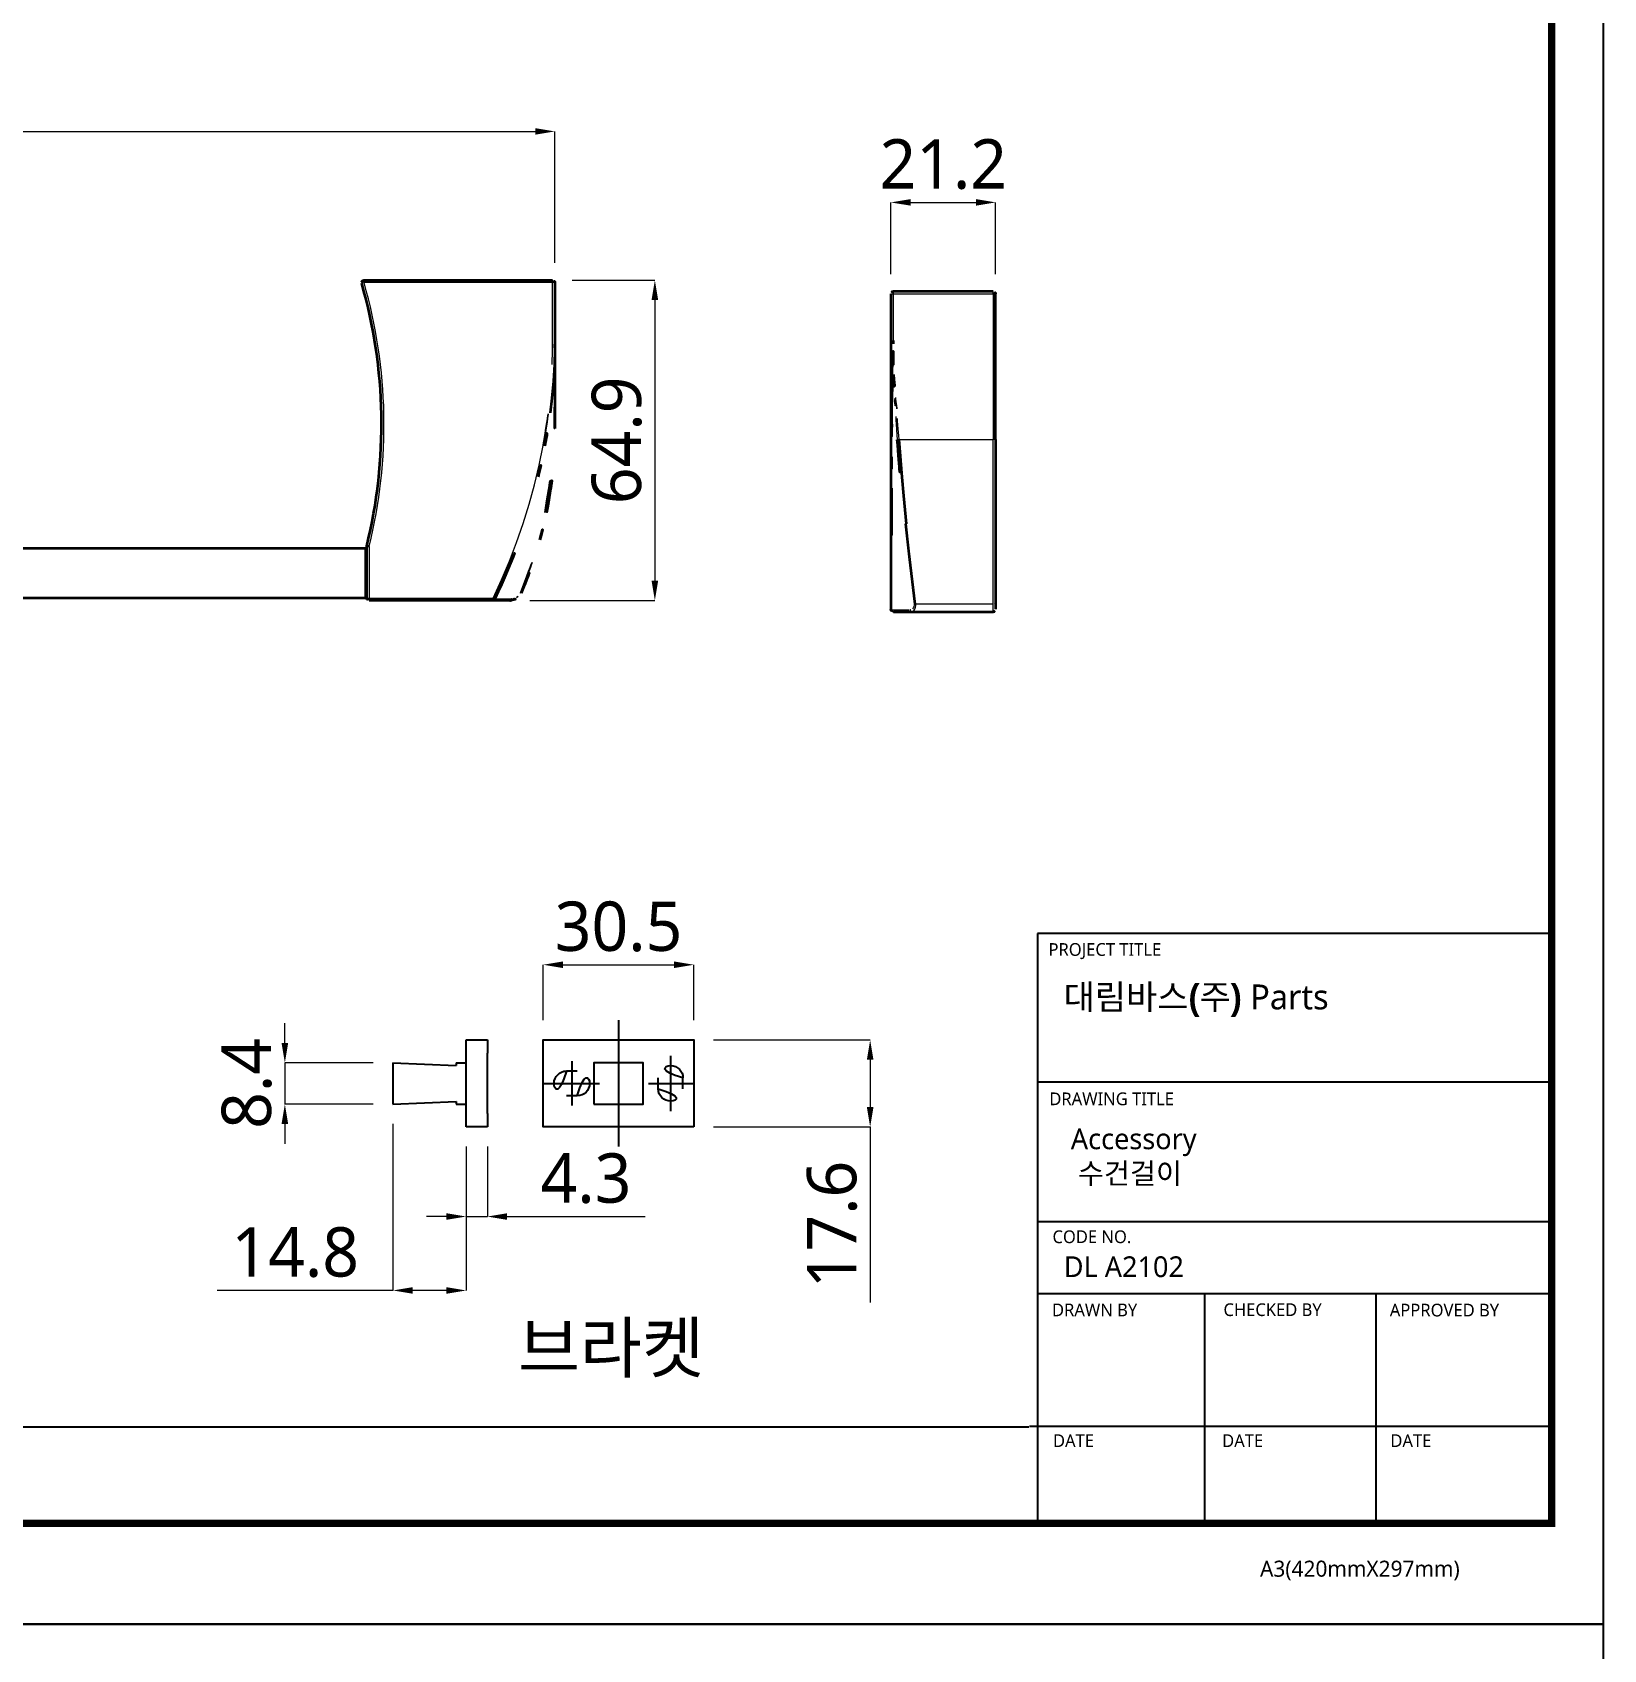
# Model space of a CAD drawing. Extents: x 16296677952 to 16296679688, y -37409618576 to -37409617304.
# Drawn here: x 16296679012.3 to 16296679330.3, y -37409617909.1 to -37409617581.7 of the extents above; entities that cross this region are included whole.
import ezdxf

# ---------------------------------------------------------------- set-up
doc = ezdxf.new("R2010")
doc.units = 0
doc.header["$LTSCALE"] = 10
doc.header["$MEASUREMENT"] = 0
doc.header["$PDMODE"] = 3
doc.header["$PDSIZE"] = -10
doc.linetypes.add('CENTER', pattern=[2, 1.25, -0.25, 0.25, -0.25])
doc.layers.get('0').update_dxf_attribs({"linetype": 'CONTINUOUS'})
doc.layers.get('DEFPOINTS').update_dxf_attribs({"linetype": 'CONTINUOUS'})
doc.layers.add('1', color=7, linetype='CONTINUOUS')
doc.layers.add('FRAME070', color=5, linetype='CONTINUOUS')
doc.styles.add('Daelim Dimension', font='')
doc.styles.get('Daelim Dimension').set_extended_font_data('NanumGothic')
doc.dimstyles.new('DEFAULT', dxfattribs={"dimscale": 2, "dimtxt": 2, "dimasz": 2, "dimexe": 0, "dimexo": 2, "dimgap": 1, "dimtad": 1, "dimdec": 1, "dimzin": 9, "dimdsep": 46, "dimtxsty": 'Daelim Dimension', "dimcen": 0.5, "dimclrd": 252, "dimclre": 252, "dimclrt": 3, "dimadec": 1, "dimazin": 0, "dimtfac": 1, "dimtdec": 1, "dimtix": 1, "dimtmove": 0, "dimatfit": 3, "dimfxl": 1, "dimtolj": 1, "dimtzin": 1, "dimlwd": 9, "dimlwe": 9, "dimarcsym": 0})

# ---------------------------------------------------------------- blocks, each defined once
blk = doc.blocks.new('*D31')
at = {"color": 5, "lineweight": 9, "transparency": 16777216}
for p, q in [((16296678769.4304, -37409617628.40802), (16296678769.4304, -37409617601.79553)), ((16296678773.4304, -37409617601.79553), (16296679114.0338, -37409617601.79553)), ((16296679118.0338, -37409617628.40804), (16296679118.0338, -37409617601.79553))]:
    blk.add_line(p, q, dxfattribs=at)
at = {"color": 5, "transparency": 16777216}
for points in [[(16296678773.4304, -37409617601.12887), (16296678773.4304, -37409617602.4622), (16296678769.4304, -37409617601.79553)], [(16296679114.0338, -37409617601.12887), (16296679114.0338, -37409617602.4622), (16296679118.0338, -37409617601.79553)]]:
    blk.add_solid(points, dxfattribs=at)
at = {"layer": 'DEFPOINTS', "color": 0, "transparency": 16777216}
for p in [(16296679118.0338, -37409617601.79553), (16296678769.4304, -37409617632.40802), (16296679118.0338, -37409617632.40804)]:
    blk.add_point(p, dxfattribs=at)
at = {"color": 7, "transparency": 16777216, "insert": (16296678943.7321, -37409617594.35204), "char_height": 10, "attachment_point": 5, "style": 'Daelim Dimension'}
blk.add_mtext('\\A1;527', dxfattribs=at)
blk = doc.blocks.new('*D32')
at = {"color": 5, "lineweight": 9, "transparency": 16777216}
for p, q in [((16296679121.5338, -37409617631.90804), (16296679138.26402, -37409617631.90804)), ((16296679138.26402, -37409617635.90804), (16296679138.26402, -37409617692.7563)), ((16296679112.98231, -37409617696.7563), (16296679138.26402, -37409617696.7563))]:
    blk.add_line(p, q, dxfattribs=at)
at = {"color": 5, "transparency": 16777216}
for points in [[(16296679137.59735, -37409617635.90804), (16296679138.93068, -37409617635.90804), (16296679138.26402, -37409617631.90804)], [(16296679137.59735, -37409617692.7563), (16296679138.93068, -37409617692.7563), (16296679138.26402, -37409617696.7563)]]:
    blk.add_solid(points, dxfattribs=at)
at = {"layer": 'DEFPOINTS', "color": 0, "transparency": 16777216}
for p in [(16296679117.5338, -37409617631.90804), (16296679108.98231, -37409617696.7563), (16296679138.26402, -37409617696.7563)]:
    blk.add_point(p, dxfattribs=at)
at = {"color": 7, "transparency": 16777216, "insert": (16296679130.56302, -37409617664.33217), "char_height": 10, "attachment_point": 5, "rotation": 90, "style": 'Daelim Dimension'}
blk.add_mtext('\\A1;64.9', dxfattribs=at)
blk = doc.blocks.new('*D15')
at = {"color": 5, "lineweight": 9, "transparency": 16777216}
for p, q in [((16296679186.03972, -37409617630.69313), (16296679186.03972, -37409617616.16428)), ((16296679190.03972, -37409617616.16428), (16296679203.23948, -37409617616.16428)), ((16296679207.23948, -37409617630.69751), (16296679207.23948, -37409617616.16428))]:
    blk.add_line(p, q, dxfattribs=at)
at = {"color": 5, "transparency": 16777216}
for points in [[(16296679190.03972, -37409617615.49762), (16296679190.03972, -37409617616.83095), (16296679186.03972, -37409617616.16428)], [(16296679203.23948, -37409617615.49762), (16296679203.23948, -37409617616.83095), (16296679207.23948, -37409617616.16428)]]:
    blk.add_solid(points, dxfattribs=at)
at = {"layer": 'DEFPOINTS', "color": 0, "transparency": 16777216}
for p in [(16296679207.23948, -37409617616.16428), (16296679186.03972, -37409617634.69313), (16296679207.23948, -37409617634.69751)]:
    blk.add_point(p, dxfattribs=at)
at = {"color": 7, "transparency": 16777216, "insert": (16296679196.6396, -37409617608.46328), "char_height": 10, "attachment_point": 5, "style": 'Daelim Dimension'}
blk.add_mtext('\\A1;21.2', dxfattribs=at)
blk = doc.blocks.new('*D16')
at = {"color": 5, "lineweight": 9, "transparency": 16777216}
for p, q in [((16296679100.05598, -37409617807.3199), (16296679100.05598, -37409617821.46774)), ((16296679104.35598, -37409617807.3199), (16296679104.35598, -37409617821.46774)), ((16296679096.05598, -37409617821.46774), (16296679092.05598, -37409617821.46774)), ((16296679100.05598, -37409617821.46774), (16296679104.35598, -37409617821.46774)), ((16296679108.35598, -37409617821.46774), (16296679136.28445, -37409617821.46774))]:
    blk.add_line(p, q, dxfattribs=at)
at = {"color": 5, "transparency": 16777216}
for points in [[(16296679096.05598, -37409617820.80107), (16296679096.05598, -37409617822.1344), (16296679100.05598, -37409617821.46774)], [(16296679108.35598, -37409617820.80107), (16296679108.35598, -37409617822.1344), (16296679104.35598, -37409617821.46774)]]:
    blk.add_solid(points, dxfattribs=at)
at = {"layer": 'DEFPOINTS', "color": 0, "transparency": 16777216}
for p in [(16296679100.05598, -37409617803.3199), (16296679104.35598, -37409617803.3199), (16296679104.35598, -37409617821.46774)]:
    blk.add_point(p, dxfattribs=at)
at = {"color": 7, "transparency": 16777216, "insert": (16296679124.32022, -37409617813.76673), "char_height": 10, "attachment_point": 5, "style": 'Daelim Dimension'}
blk.add_mtext('\\A1;4.3', dxfattribs=at)
blk = doc.blocks.new('*D17')
at = {"color": 5, "lineweight": 9, "transparency": 16777216}
for p, q in [((16296679063.36822, -37409617786.3199), (16296679063.36822, -37409617782.3199)), ((16296679081.25598, -37409617790.3199), (16296679063.36822, -37409617790.3199)), ((16296679063.36822, -37409617790.3199), (16296679063.36822, -37409617798.7199)), ((16296679081.25598, -37409617798.7199), (16296679063.36822, -37409617798.7199)), ((16296679063.36822, -37409617802.7199), (16296679063.36822, -37409617806.7199))]:
    blk.add_line(p, q, dxfattribs=at)
at = {"color": 5, "transparency": 16777216}
for points in [[(16296679062.70155, -37409617786.3199), (16296679064.03489, -37409617786.3199), (16296679063.36822, -37409617790.3199)], [(16296679062.70155, -37409617802.7199), (16296679064.03489, -37409617802.7199), (16296679063.36822, -37409617798.7199)]]:
    blk.add_solid(points, dxfattribs=at)
at = {"layer": 'DEFPOINTS', "color": 0, "transparency": 16777216}
for p in [(16296679085.25598, -37409617790.3199), (16296679063.36822, -37409617798.7199), (16296679085.25598, -37409617798.7199)]:
    blk.add_point(p, dxfattribs=at)
at = {"color": 7, "transparency": 16777216, "insert": (16296679055.66722, -37409617794.5199), "char_height": 10, "attachment_point": 5, "rotation": 90, "style": 'Daelim Dimension'}
blk.add_mtext('\\A1;8.4', dxfattribs=at)
blk = doc.blocks.new('*D18')
at = {"color": 5, "lineweight": 9, "transparency": 16777216}
for p, q in [((16296679150.15531, -37409617785.719902), (16296679181.83959, -37409617785.719902)), ((16296679181.83959, -37409617789.719902), (16296679181.83959, -37409617799.319901)), ((16296679150.15531, -37409617803.319901), (16296679181.83959, -37409617803.319901)), ((16296679181.83959, -37409617803.319901), (16296679181.83959, -37409617838.844933))]:
    blk.add_line(p, q, dxfattribs=at)
at = {"color": 5, "transparency": 16777216}
for points in [[(16296679181.17292, -37409617789.719902), (16296679182.50625, -37409617789.719902), (16296679181.83959, -37409617785.719902)], [(16296679181.17292, -37409617799.319901), (16296679182.50625, -37409617799.319901), (16296679181.83959, -37409617803.319901)]]:
    blk.add_solid(points, dxfattribs=at)
at = {"layer": 'DEFPOINTS', "color": 0, "transparency": 16777216}
for p in [(16296679146.15531, -37409617785.719902), (16296679146.15531, -37409617803.319901), (16296679181.83959, -37409617803.319901)]:
    blk.add_point(p, dxfattribs=at)
at = {"color": 7, "transparency": 16777216, "insert": (16296679174.13859, -37409617823.08242), "char_height": 10, "attachment_point": 5, "rotation": 90, "style": 'Daelim Dimension'}
blk.add_mtext('\\A1;17.6', dxfattribs=at)
blk = doc.blocks.new('*D19')
at = {"color": 5, "lineweight": 9, "transparency": 16777216}
for p, q in [((16296679115.65531, -37409617781.719902), (16296679115.65531, -37409617770.493538)), ((16296679119.65531, -37409617770.493538), (16296679142.15531, -37409617770.493538)), ((16296679146.15531, -37409617781.719902), (16296679146.15531, -37409617770.493538))]:
    blk.add_line(p, q, dxfattribs=at)
at = {"color": 5, "transparency": 16777216}
for points in [[(16296679119.65531, -37409617769.826874), (16296679119.65531, -37409617771.160202), (16296679115.65531, -37409617770.493538)], [(16296679142.15531, -37409617769.826874), (16296679142.15531, -37409617771.160202), (16296679146.15531, -37409617770.493538)]]:
    blk.add_solid(points, dxfattribs=at)
at = {"layer": 'DEFPOINTS', "color": 0, "transparency": 16777216}
for p in [(16296679146.15531, -37409617770.493538), (16296679115.65531, -37409617785.719902), (16296679146.15531, -37409617785.719902)]:
    blk.add_point(p, dxfattribs=at)
at = {"color": 7, "transparency": 16777216, "insert": (16296679130.90531, -37409617762.792526), "char_height": 10, "attachment_point": 5, "style": 'Daelim Dimension'}
blk.add_mtext('\\A1;30.5', dxfattribs=at)
blk = doc.blocks.new('*D20')
at = {"color": 5, "lineweight": 9, "transparency": 16777216}
for p, q in [((16296679085.25598, -37409617802.719902), (16296679085.25598, -37409617836.430809)), ((16296679100.055981, -37409617807.319901), (16296679100.055981, -37409617836.430809)), ((16296679085.25598, -37409617836.430809), (16296679049.673719, -37409617836.430809)), ((16296679096.055981, -37409617836.430809), (16296679089.25598, -37409617836.430809))]:
    blk.add_line(p, q, dxfattribs=at)
at = {"color": 5, "transparency": 16777216}
for points in [[(16296679089.25598, -37409617835.764137), (16296679089.25598, -37409617837.097473), (16296679085.25598, -37409617836.430809)], [(16296679096.055981, -37409617835.764137), (16296679096.055981, -37409617837.097473), (16296679100.055981, -37409617836.430809)]]:
    blk.add_solid(points, dxfattribs=at)
at = {"layer": 'DEFPOINTS', "color": 0, "transparency": 16777216}
for p in [(16296679085.25598, -37409617798.719902), (16296679100.055981, -37409617803.319901), (16296679100.055981, -37409617836.430809)]:
    blk.add_point(p, dxfattribs=at)
at = {"color": 7, "transparency": 16777216, "insert": (16296679065.464849, -37409617828.729797), "char_height": 10, "attachment_point": 5, "style": 'Daelim Dimension'}
blk.add_mtext('\\A1;14.8', dxfattribs=at)

msp = doc.modelspace()

# ---------------------------------------------------------------- linework, layer by layer
at = {"color": 7, "lineweight": 13, "ltscale": 0.0125}
for p, q in [((16296679078.919359, -37409617632.546173), (16296679079.399891, -37409617632.408043)), ((16296679079.399891, -37409617631.908043), (16296679079.399891, -37409617632.408043)), ((16296679117.5338, -37409617631.908043), (16296679117.5338, -37409617632.408043)), ((16296679118.0338, -37409617632.408043), (16296679117.5338, -37409617632.408043)), ((16296679186.539721, -37409617634.69313), (16296679186.539721, -37409617634.19313)), ((16296679206.739731, -37409617634.69313), (16296679206.739731, -37409617634.19313)), ((16296679207.239731, -37409617634.69313), (16296679206.739731, -37409617634.69313)), ((16296679207.239731, -37409617664.19313), (16296679206.739731, -37409617664.19313)), ((16296679079.933821, -37409617696.25808), (16296679080.433821, -37409617696.25808)), ((16296679080.433821, -37409617696.75808), (16296679080.433821, -37409617696.25808)), ((16296679105.5277, -37409617696.75808), (16296679105.5277, -37409617696.25808))]:
    msp.add_line(p, q, dxfattribs=at)
at = {"color": 7, "lineweight": 35}
for p, q in [((16296679079.399891, -37409617631.908043), (16296679117.5338, -37409617631.908043)), ((16296679206.739731, -37409617634.19313), (16296679186.539721, -37409617634.19313)), ((16296679207.239731, -37409617664.19313), (16296679207.239731, -37409617634.69313)), ((16296679207.239731, -37409617664.19313), (16296679207.239731, -37409617697.330093)), ((16296679186.039721, -37409617667.642776), (16296679186.039721, -37409617698.543167)), ((16296679079.733749, -37409617686.25808), (16296678939.84483, -37409617686.25808)), ((16296679079.733749, -37409617696.25808), (16296678937.37361, -37409617696.25808)), ((16296679105.5277, -37409617696.75808), (16296679080.433821, -37409617696.75808))]:
    msp.add_line(p, q, dxfattribs=at)
at = {"color": 7, "lineweight": 13}
for p, q in [((16296679117.5338, -37409617632.408043), (16296679079.399891, -37409617632.408043)), ((16296679186.53569, -37409617634.69313), (16296679206.739731, -37409617634.69313)), ((16296679206.739731, -37409617634.69313), (16296679206.739731, -37409617664.19313)), ((16296679206.739731, -37409617697.52681), (16296679206.739731, -37409617664.19313)), ((16296679080.433821, -37409617696.25808), (16296679105.5277, -37409617696.25808))]:
    msp.add_line(p, q, dxfattribs=at)
at = {"color": 7, "lineweight": 13, "ltscale": 0.205984}
msp.add_line((16296679117.53343, -37409617640.647423), (16296679117.5338, -37409617632.408043), dxfattribs=at)
at = {"color": 7, "lineweight": 35, "ltscale": 0.066046}
msp.add_line((16296679118.0338, -37409617632.408043), (16296679118.0338, -37409617635.049889), dxfattribs=at)
at = {"color": 7, "lineweight": 35, "ltscale": 0.091644}
msp.add_line((16296679118.03368, -37409617635.050133), (16296679118.0338, -37409617638.715897), dxfattribs=at)
at = {"color": 7, "lineweight": 13, "ltscale": 0.012399}
msp.add_line((16296679186.039721, -37409617634.69313), (16296679186.53569, -37409617634.69313), dxfattribs=at)
at = {"color": 7, "lineweight": 35, "ltscale": 0.205984}
msp.add_line((16296679186.039721, -37409617634.69313), (16296679186.039721, -37409617642.93251), dxfattribs=at)
at = {"color": 7, "lineweight": 13, "ltscale": 0.135309}
msp.add_line((16296679186.53746, -37409617640.105476), (16296679186.53569, -37409617634.69313), dxfattribs=at)
at = {"color": 7, "lineweight": 13, "ltscale": 0.000811768}
msp.add_line((16296679117.53343, -37409617640.679893), (16296679117.53343, -37409617640.647423), dxfattribs=at)
at = {"color": 7, "lineweight": 35, "ltscale": 0.049097}
msp.add_line((16296679118.0338, -37409617638.715897), (16296679118.0338, -37409617640.679771), dxfattribs=at)
at = {"color": 7, "lineweight": 35, "ltscale": 0.028761}
msp.add_line((16296679118.0338, -37409617640.679771), (16296679118.0338, -37409617641.830223), dxfattribs=at)
at = {"color": 7, "lineweight": 13, "ltscale": 0.022388}
msp.add_line((16296679186.537821, -37409617641.000992), (16296679186.53746, -37409617640.105476), dxfattribs=at)
at = {"color": 7, "lineweight": 13, "ltscale": 0.049097}
msp.add_line((16296679186.537821, -37409617642.964859), (16296679186.537821, -37409617641.000992), dxfattribs=at)
at = {"color": 7, "lineweight": 35, "ltscale": 0.017398}
for p, q in [((16296679118.0338, -37409617641.830223), (16296679118.0338, -37409617642.526154)), ((16296679186.53154, -37409617644.811234), (16296679186.535931, -37409617644.115311))]:
    msp.add_line(p, q, dxfattribs=at)
at = {"color": 7, "lineweight": 35, "ltscale": 0.058208}
msp.add_line((16296679118.0338, -37409617642.526154), (16296679118.0338, -37409617644.854446), dxfattribs=at)
at = {"color": 7, "lineweight": 35, "ltscale": 0.000811768}
msp.add_line((16296679186.039721, -37409617642.93251), (16296679186.039721, -37409617642.964981), dxfattribs=at)
at = {"color": 7, "lineweight": 35, "ltscale": 0.205151}
msp.add_line((16296679186.039721, -37409617642.964981), (16296679186.039721, -37409617651.171043), dxfattribs=at)
at = {"color": 7, "lineweight": 13, "ltscale": 0.028761}
msp.add_line((16296679186.535931, -37409617644.115311), (16296679186.537821, -37409617642.964859), dxfattribs=at)
at = {"color": 7, "lineweight": 35, "ltscale": 0.019027}
msp.add_line((16296679118.02721, -37409617645.615257), (16296679118.03319, -37409617644.85421), dxfattribs=at)
at = {"color": 7, "lineweight": 35, "ltscale": 0.106656}
msp.add_line((16296679118.0338, -37409617644.854332), (16296679118.0338, -37409617649.120567), dxfattribs=at)
at = {"color": 7, "lineweight": 35, "ltscale": 0.019024}
msp.add_line((16296679186.49156, -37409617647.139297), (16296679186.475321, -37409617647.900101), dxfattribs=at)
at = {"color": 7, "lineweight": 13, "ltscale": 0.001621}
msp.add_line((16296679117.46764, -37409617648.950768), (16296679117.469839, -37409617648.885948), dxfattribs=at)
at = {"color": 7, "lineweight": 35, "ltscale": 0.025152}
msp.add_line((16296679118.00304, -37409617649.699791), (16296679118.01232, -37409617648.693748), dxfattribs=at)
at = {"color": 7, "lineweight": 35, "ltscale": 0.012418}
msp.add_line((16296679118.0338, -37409617649.120567), (16296679118.0338, -37409617649.617271), dxfattribs=at)
at = {"color": 7, "lineweight": 35, "ltscale": 0.09418}
msp.add_line((16296679118.0338, -37409617649.617271), (16296679118.0338, -37409617653.384483), dxfattribs=at)
at = {"color": 7, "lineweight": 13, "ltscale": 0.08383}
msp.add_line((16296679186.39537, -37409617651.252327), (16296679186.480089, -37409617647.900223), dxfattribs=at)
at = {"color": 7, "lineweight": 13, "ltscale": 0.086142}
msp.add_line((16296679117.91551, -37409617657.227501), (16296679117.956409, -37409617653.782066), dxfattribs=at)
at = {"color": 7, "lineweight": 13, "ltscale": 0.00709}
msp.add_line((16296679117.956409, -37409617653.782066), (16296679117.959829, -37409617653.498497), dxfattribs=at)
at = {"color": 7, "lineweight": 35, "ltscale": 0.026399}
msp.add_line((16296679118.0338, -37409617653.384483), (16296679118.0338, -37409617654.440453), dxfattribs=at)
at = {"color": 7, "lineweight": 35, "ltscale": 0.00162}
msp.add_line((16296679186.039721, -37409617651.171043), (16296679186.039721, -37409617651.235863), dxfattribs=at)
at = {"color": 7, "lineweight": 35, "ltscale": 0.406984}
msp.add_line((16296679186.039721, -37409617651.235863), (16296679186.039721, -37409617667.515213), dxfattribs=at)
at = {"color": 7, "lineweight": 35, "ltscale": 0.02517}
msp.add_line((16296679186.586411, -37409617650.978844), (16296679186.625719, -37409617651.984879), dxfattribs=at)
at = {"color": 7, "lineweight": 13, "ltscale": 0.012445}
msp.add_line((16296679186.793011, -37409617651.902359), (16296679186.759809, -37409617651.405647), dxfattribs=at)
at = {"color": 7, "lineweight": 13, "ltscale": 0.015846}
msp.add_line((16296679117.90843, -37409617657.86129), (16296679117.91551, -37409617657.227501), dxfattribs=at)
at = {"color": 7, "lineweight": 35, "ltscale": 0.080162}
msp.add_line((16296679118.0338, -37409617654.440453), (16296679118.0338, -37409617657.646927), dxfattribs=at)
at = {"color": 7, "lineweight": 13, "ltscale": 0.007099}
msp.add_line((16296679186.801371, -37409617655.783577), (16296679186.816271, -37409617656.067146), dxfattribs=at)
at = {"color": 7, "lineweight": 13, "ltscale": 0.026468}
msp.add_line((16296679187.132059, -37409617656.72554), (16296679187.055519, -37409617655.669571), dxfattribs=at)
at = {"color": 7, "lineweight": 13, "ltscale": 0.025477}
msp.add_line((16296679117.87645, -37409617660.918793), (16296679117.886829, -37409617659.899742), dxfattribs=at)
at = {"color": 7, "lineweight": 13, "ltscale": 0.00354}
msp.add_line((16296679117.886829, -37409617659.899742), (16296679117.88829, -37409617659.758141), dxfattribs=at)
at = {"color": 7, "lineweight": 13, "ltscale": 0.047424}
msp.add_line((16296679117.88829, -37409617659.758141), (16296679117.90843, -37409617657.86129), dxfattribs=at)
at = {"color": 7, "lineweight": 35, "ltscale": 0.01084}
msp.add_line((16296679118.0338, -37409617657.646927), (16296679118.0338, -37409617658.080528), dxfattribs=at)
at = {"color": 7, "lineweight": 35, "ltscale": 0.042429}
msp.add_line((16296679118.0338, -37409617658.080528), (16296679118.0338, -37409617659.777672), dxfattribs=at)
at = {"color": 7, "lineweight": 35, "ltscale": 0.031706}
msp.add_line((16296679118.0338, -37409617659.777672), (16296679118.0338, -37409617661.045921), dxfattribs=at)
at = {"color": 7, "lineweight": 13, "ltscale": 0.015877}
msp.add_line((16296679187.0161, -37409617659.512589), (16296679187.056259, -37409617660.146378), dxfattribs=at)
at = {"color": 7, "lineweight": 13, "ltscale": 0.047525}
msp.add_line((16296679187.056259, -37409617660.146378), (16296679187.181561, -37409617662.043228), dxfattribs=at)
at = {"color": 7, "lineweight": 13, "ltscale": 0.010872}
msp.add_line((16296679187.405199, -37409617660.365623), (16296679187.371929, -37409617659.932022), dxfattribs=at)
at = {"color": 7, "lineweight": 13, "ltscale": 0.042556}
msp.add_line((16296679187.536791, -37409617662.062759), (16296679187.405199, -37409617660.365623), dxfattribs=at)
at = {"color": 7, "lineweight": 13, "ltscale": 0.0255}
msp.add_line((16296679117.86717, -37409617661.938744), (16296679117.87645, -37409617660.918793), dxfattribs=at)
at = {"color": 7, "lineweight": 35, "ltscale": 0.021553}
msp.add_line((16296679118.0338, -37409617661.045921), (16296679118.0338, -37409617661.908043), dxfattribs=at)
at = {"color": 7, "lineweight": 13, "ltscale": 0.003548}
msp.add_line((16296679187.181561, -37409617662.043228), (16296679187.19121, -37409617662.18483), dxfattribs=at)
at = {"color": 7, "lineweight": 13, "ltscale": 0.025536}
msp.add_line((16296679187.19121, -37409617662.18483), (16296679187.261209, -37409617663.203873), dxfattribs=at)
at = {"color": 7, "lineweight": 13, "ltscale": 0.025565}
msp.add_line((16296679187.261209, -37409617663.203873), (16296679187.33452, -37409617664.223831), dxfattribs=at)
at = {"color": 7, "lineweight": 13, "ltscale": 0.031804}
msp.add_line((16296679187.6364, -37409617663.331009), (16296679187.536791, -37409617662.062759), dxfattribs=at)
at = {"color": 7, "lineweight": 13, "ltscale": 0.021623}
msp.add_line((16296679187.705851, -37409617664.19313), (16296679187.6364, -37409617663.331009), dxfattribs=at)
at = {"color": 7, "lineweight": 13, "ltscale": 0.003244}
msp.add_line((16296679115.660629, -37409617665.357689), (16296679115.684311, -37409617665.230133), dxfattribs=at)
at = {"color": 7, "lineweight": 13, "ltscale": 0.009315}
msp.add_line((16296679187.705851, -37409617664.19313), (16296679187.33452, -37409617664.223831), dxfattribs=at)
at = {"color": 7, "lineweight": 13, "ltscale": 0.475847}
msp.add_line((16296679187.705851, -37409617664.19313), (16296679206.739731, -37409617664.19313), dxfattribs=at)
at = {"color": 7, "lineweight": 35, "ltscale": 0.003189}
msp.add_line((16296679186.039721, -37409617667.515213), (16296679186.039721, -37409617667.642776), dxfattribs=at)
at = {"color": 7, "lineweight": 35, "ltscale": 0.25}
msp.add_line((16296679079.733749, -37409617696.25808), (16296679079.733749, -37409617686.25808), dxfattribs=at)
at = {"color": 7, "lineweight": 35, "ltscale": 0.2625}
msp.add_line((16296679079.933821, -37409617696.25808), (16296679079.933821, -37409617685.75808), dxfattribs=at)
at = {"color": 7, "lineweight": 35, "ltscale": 0.012591}
msp.add_line((16296679080.433821, -37409617685.818687), (16296679079.933821, -37409617685.75808), dxfattribs=at)
at = {"color": 7, "lineweight": 13, "ltscale": 0.260985}
msp.add_line((16296679080.433821, -37409617685.818687), (16296679080.433821, -37409617696.25808), dxfattribs=at)
at = {"color": 7, "lineweight": 35, "ltscale": 0.005002}
for p, q in [((16296679079.733749, -37409617687.108063), (16296679079.933821, -37409617687.108063)), ((16296679079.933821, -37409617695.408043), (16296679079.733749, -37409617695.408043))]:
    msp.add_line(p, q, dxfattribs=at)
at = {"color": 7, "lineweight": 13, "ltscale": 0.009259}
msp.add_line((16296679105.5277, -37409617696.25808), (16296679105.861561, -37409617696.418358), dxfattribs=at)
at = {"color": 7, "lineweight": 13, "ltscale": 0.084248}
msp.add_line((16296679105.861561, -37409617696.418358), (16296679109.23143, -37409617696.43618), dxfattribs=at)
at = {"color": 7, "lineweight": 13, "ltscale": 0.000475653}
msp.add_line((16296679111.058821, -37409617695.241112), (16296679111.066389, -37409617695.223663), dxfattribs=at)
at = {"color": 7, "lineweight": 35, "ltscale": 0.084357}
msp.add_line((16296679108.90196, -37409617696.75808), (16296679105.5277, -37409617696.75808), dxfattribs=at)
at = {"color": 7, "lineweight": 13, "ltscale": 0.083975}
msp.add_line((16296679189.562731, -37409617698.721268), (16296679186.203779, -37409617698.703453), dxfattribs=at)
at = {"color": 7, "lineweight": 35, "ltscale": 0.083859}
msp.add_line((16296679186.539721, -37409617699.043167), (16296679189.894091, -37409617699.043167), dxfattribs=at)
at = {"color": 7, "lineweight": 35, "ltscale": 0.421141}
msp.add_line((16296679189.894091, -37409617699.043167), (16296679206.739731, -37409617699.043167), dxfattribs=at)
at = {"color": 7, "lineweight": 13, "ltscale": 0.392177}
msp.add_line((16296679206.739731, -37409617697.52681), (16296679191.05266, -37409617697.52681), dxfattribs=at)
at = {"color": 7, "lineweight": 13, "ltscale": 0.037909}
msp.add_line((16296679206.739731, -37409617699.043167), (16296679206.739731, -37409617697.52681), dxfattribs=at)
at = {"color": 7, "lineweight": 35, "ltscale": 0.030327}
msp.add_line((16296679207.239731, -37409617697.330093), (16296679207.239731, -37409617698.543167), dxfattribs=at)
at = {"color": 5, "ltscale": 40}
for p, q in [((16296679319.77466, -37409617764.158173), (16296679215.731569, -37409617764.158173)), ((16296679319.77466, -37409617794.231178), (16296679215.731569, -37409617794.231178)), ((16296679319.77466, -37409617794.231178), (16296679215.731569, -37409617794.231178)), ((16296679319.77466, -37409617822.520866), (16296679215.731569, -37409617822.520866)), ((16296679319.77466, -37409617822.520866), (16296679215.731569, -37409617822.520866)), ((16296679319.77466, -37409617837.111519), (16296679215.731569, -37409617837.111519)), ((16296679319.77466, -37409617837.111519), (16296679215.731569, -37409617837.111519)), ((16296679249.525669, -37409617837.111519), (16296679249.525669, -37409617883.558502)), ((16296679284.20821, -37409617837.111519), (16296679284.20821, -37409617883.558502)), ((16296679319.77466, -37409617863.942162), (16296679214.087021, -37409617863.942162)), ((16296679319.77466, -37409617863.942162), (16296679216.54217, -37409617863.942162)), ((16296679319.77466, -37409617883.558502), (16296679230.609449, -37409617883.558502))]:
    msp.add_line(p, q, dxfattribs=at)
at = {"color": 5, "ltscale": 0.5}
msp.add_line((16296679215.731569, -37409617764.158173), (16296679215.731569, -37409617884.187843), dxfattribs=at)
at = {"color": 1, "linetype": 'CENTER'}
for p, q in [((16296679130.90531, -37409617781.719902), (16296679130.90531, -37409617807.319901)), ((16296679121.455311, -37409617790.019913), (16296679121.455311, -37409617799.019913)), ((16296679141.455311, -37409617788.919899), (16296679141.455311, -37409617800.119904)), ((16296679115.85531, -37409617794.519913), (16296679127.055309, -37409617794.519913)), ((16296679136.955311, -37409617794.519913), (16296679145.955311, -37409617794.519913))]:
    msp.add_line(p, q, dxfattribs=at)
at = {"color": 5}
msp.add_line((16296678689.774549, -37409617864.016571), (16296679213.96183, -37409617864.016571), dxfattribs=at)
at = {"ltscale": 0.5}
for points in [[(16296678679.306351, -37409617903.983459), (16296679330.306351, -37409617903.983459), (16296679330.306351, -37409617426.983459), (16296678679.306351, -37409617426.983459)], [(16296678679.306351, -37409618380.983459), (16296679330.306351, -37409618380.983459), (16296679330.306351, -37409617903.983459), (16296678679.306351, -37409617903.983459)]]:
    msp.add_lwpolyline(points, close=True, dxfattribs=at)
at = {"color": 5, "linetype": 'ByBlock', "lineweight": 200, "const_width": 1.5}
msp.add_lwpolyline([(16296678689.774549, -37409617883.558739), (16296679319.774549, -37409617883.558739), (16296679319.774549, -37409617438.058739), (16296678689.774549, -37409617438.058739)], close=True, dxfattribs=at)
at = {"color": 7, "lineweight": 13}
for points in [[(16296679117.469839, -37409617648.885948), (16296679117.52733, -37409617646.151207), (16296679117.53746, -37409617644.327477), (16296679117.53343, -37409617640.679893)], [(16296679117.86717, -37409617661.938744), (16296679117.983021, -37409617661.92617), (16296679118.01903, -37409617661.917992), (16296679118.02928, -37409617661.913597), (16296679118.032209, -37409617661.9114), (16296679118.03356, -37409617661.909142), (16296679118.0338, -37409617661.908043)], [(16296679105.5277, -37409617696.25808), (16296679107.236441, -37409617692.548668), (16296679108.822861, -37409617688.79232), (16296679110.284651, -37409617684.99044), (16296679111.61974, -37409617681.144676), (16296679112.826281, -37409617677.256554), (16296679113.902821, -37409617673.328033), (16296679114.847891, -37409617669.361053), (16296679115.660629, -37409617665.357689)], [(16296679188.841841, -37409617681.243423), (16296679189.57243, -37409617687.899368), (16296679190.717939, -37409617697.508743)], [(16296679191.05266, -37409617697.52681), (16296679189.8137, -37409617686.747566), (16296679189.228861, -37409617681.241592)], [(16296679109.23143, -37409617696.43618), (16296679109.181021, -37409617696.563744), (16296679109.101311, -37409617696.670563), (16296679108.94005, -37409617696.75515), (16296679108.90196, -37409617696.75808)], [(16296679189.894091, -37409617699.043167), (16296679190.140671, -37409617699.022423), (16296679190.373581, -37409617698.957169), (16296679190.581039, -37409617698.846268), (16296679190.760599, -37409617698.68605), (16296679190.88139, -37409617698.517227), (16296679190.97368, -37409617698.316299), (16296679191.035749, -37409617698.079361), (16296679191.06218, -37409617697.817703), (16296679191.05266, -37409617697.52681)], [(16296679190.717939, -37409617697.508743), (16296679190.7288, -37409617697.729927), (16296679190.70451, -37409617697.944527), (16296679190.62114, -37409617698.185806), (16296679190.407089, -37409617698.45845)]]:
    msp.add_lwpolyline(points, dxfattribs=at)
at = {"color": 7, "lineweight": 35}
for points in [[(16296679117.94615, -37409617648.967247), (16296679117.74291, -37409617652.37014), (16296679117.42186, -37409617655.784447), (16296679117.055281, -37409617658.7687)], [(16296679186.203541, -37409617661.053787), (16296679186.25065, -37409617657.760757), (16296679186.39537, -37409617651.252327)], [(16296679189.228861, -37409617681.241592), (16296679188.68498, -37409617675.592613), (16296679188.34654, -37409617671.803596), (16296679187.705851, -37409617664.19313)]]:
    msp.add_lwpolyline(points, dxfattribs=at)
for centre, radius, start, end in [((16296679079.399891, -37409617632.408043), 0.5, 90, 196.03168018), ((16296678979.710991, -37409617661.053062), 103.222785, 346.15273798, 16.03168018), ((16296679117.5338, -37409617632.408043), 0.5, 0.00305992, 90), ((16296679186.539721, -37409617634.69313), 0.5, 90, 180), ((16296679206.739731, -37409617634.69313), 0.5, 0, 90), ((16296678565.06246, -37409617643.939293), 552.970286, 359.5073464, 359.82645842), ((16296679001.24663, -37409617643.262833), 185.291386, 358.80129572, 359.52133505), ((16296677547.80394, -37409617633.655357), 1570.28116, 359.276089759, 359.414670328), ((16296679754.144699, -37409617629.854317), 567.951335, 181.82096258, 182.13151162), ((16296679514.77409, -37409617638.716019), 328.416494, 182.31568137, 182.97908299), ((16296678992.691759, -37409617641.950462), 125.495626, 349.22332931, 352.29817333), ((16296679033.19463, -37409617661.895844), 84.839245, 348.3989748, 359.99169449), ((16296680029.98295, -37409617670.606522), 843.833507, 179.351281604, 179.80285307), ((16296678988.153669, -37409617641.091026), 130.11434, 346.38585294, 349.22512873), ((16296679763.699751, -37409617621.768387), 577.926493, 184.212942947, 185.90693577), ((16296680928.223431, -37409617673.615067), 1742.079092, 179.805475847, 180.012676831), ((16296685910.76298, -37409617669.709183), 6724.620924, 180.0367190919, 180.246980466), ((16296679033.31566, -37409617661.908043), 84.718167, 344.53604821, 348.39048734), ((16296679033.526541, -37409617661.971817), 84.498984, 336.81319048, 344.53968091), ((16296679080.433821, -37409617696.25808), 0.5, 180, 270), ((16296679108.90196, -37409617694.25808), 2.5, 273.6325872, 336.82983598), ((16296679108.879499, -37409617693.923912), 2.834257, 270.49975767, 273.65767351), ((16296679186.539721, -37409617698.543167), 0.5, 180, 270), ((16296679206.739731, -37409617698.543167), 0.5, 270, 0)]:
    msp.add_arc(centre, radius, start, end, dxfattribs=at)
at = {"color": 7, "lineweight": 13}
for centre, radius, start, end in [((16296678979.710991, -37409617661.053062), 103.722785, 346.18608111, 16.03168018), ((16296679014.40123, -37409617644.702599), 103.632792, 357.64144402, 359.49554334), ((16296679542.38542, -37409617627.334244), 356.438932, 183.18527373, 183.87244085), ((16296679999.31572, -37409617597.157181), 814.364917, 183.854478161, 184.120459537), ((16296679554.15764, -37409617636.482986), 367.863063, 183.0517534, 183.58945005), ((16296680116.66563, -37409617588.802811), 932.01187, 184.179190077, 184.376887984), ((16296679032.94689, -37409617662.08651), 84.857262, 337.01418547, 348.53191941), ((16296679109.24095, -37409617694.441254), 1.994961, 269.72744811, 279.69936721), ((16296679109.241199, -37409617694.460411), 1.976031, 279.78538904, 299.90613035), ((16296679109.23119, -37409617694.447289), 1.992502, 299.96761525, 336.5232562), ((16296679189.57976, -37409617697.002457), 1.718755, 269.43226727, 280.42800625), ((16296679189.709209, -37409617697.599869), 1.107122, 279.43648701, 309.10482137), ((16296679190.93474, -37409617696.538963), 0.994347, 257.39952649, 276.80652848)]:
    msp.add_arc(centre, radius, start, end, dxfattribs=at)
at = {"color": 7, "lineweight": 13, "extrusion": (0, 0, -1)}
for centre, major_axis, ratio, start_param, end_param in [((16296679206.739731, -37409617634.69313), (0.5, 0), 0.2761688891, 6.2831853072, 6.3149544442), ((16296679186.539721, -37409617698.543167), (-0.5, 0), 0.4327501836, 5.4490657837, 6.2831853072), ((16296679186.539721, -37409617698.543167), (0, 0.5), 0.7092539996, 3.1415926536, 4.386089108), ((16296679189.894091, -37409617698.543167), (0, -0.5), 0.7091510119, 6.2831853071, 7.4897716373), ((16296679206.739731, -37409617697.330093), (0.5, 0), 0.3934653534, 0, 1.5707963268)]:
    msp.add_ellipse(centre, major_axis=major_axis, ratio=ratio, start_param=start_param, end_param=end_param, dxfattribs=at)
at = {"color": 7, "lineweight": 13}
for centre, major_axis, ratio, start_param, end_param in [((16296678824.034349, -37409617667.707733), (-292.757141, -34.876221), 0.5966362432, 2.9584248556, 3.0500169099), ((16296679105.5277, -37409617696.25808), (0, -0.5), 0.7049530226, 0, 1.2444964544), ((16296679110.740709, -37409617695.045013), (-0.459671, 0.196716), 0.1072818981, 2.4029660935, 3.1415926536)]:
    msp.add_ellipse(centre, major_axis=major_axis, ratio=ratio, start_param=start_param, end_param=end_param, dxfattribs=at)
at = {"color": 7, "lineweight": 35}
for centre, major_axis, ratio, start_param, end_param in [((16296679005.17687, -37409617639.588577), (-97.668739, 70.042297), 0.8026491189, 3.4869297479, 3.6565487496), ((16296678904.97905, -37409617602.039268), (-201.496582, 93.069458), 0.7537835113, 3.1329471686, 3.2894513347)]:
    msp.add_ellipse(centre, major_axis=major_axis, ratio=ratio, start_param=start_param, end_param=end_param, dxfattribs=at)
at = {"layer": '1'}
for p, q in [((16296679122.555309, -37409617792.019913), (16296679120.35531, -37409617792.019913)), ((16296679138.955311, -37409617795.619904), (16296679138.955311, -37409617793.419899)), ((16296679143.955311, -37409617795.619904), (16296679143.955311, -37409617793.419899)), ((16296679122.555309, -37409617797.019913), (16296679120.35531, -37409617797.019913))]:
    msp.add_line(p, q, dxfattribs=at)
for points in [[(16296679146.15531, -37409617803.319901), (16296679115.65531, -37409617803.319901), (16296679115.65531, -37409617785.719902), (16296679146.15531, -37409617785.719902)], [(16296679125.90531, -37409617798.719902), (16296679135.90531, -37409617798.719902), (16296679135.90531, -37409617790.319901), (16296679125.90531, -37409617790.319901)]]:
    msp.add_lwpolyline(points, close=True, dxfattribs=at)
for centre, start, end in [((16296679141.455311, -37409617793.419899), 0, 180), ((16296679120.35531, -37409617794.519913), 90, 270), ((16296679122.555309, -37409617794.519913), 270, 90), ((16296679141.455311, -37409617795.619904), 180, 0)]:
    msp.add_arc(centre, 2.5, start, end, dxfattribs=at)
at = {"layer": 'FRAME070', "color": 7}
for p, q in [((16296679100.055981, -37409617785.719902), (16296679104.35598, -37409617785.719902)), ((16296679100.055981, -37409617788.419899), (16296679100.055981, -37409617785.719902)), ((16296679104.35598, -37409617785.719902), (16296679104.35598, -37409617788.419899)), ((16296679085.25598, -37409617790.319901), (16296679085.25598, -37409617798.719902)), ((16296679085.25598, -37409617790.319901), (16296679098.055981, -37409617790.856377)), ((16296679098.055981, -37409617790.319901), (16296679098.055981, -37409617790.856377)), ((16296679098.055981, -37409617790.319901), (16296679100.055981, -37409617790.319901)), ((16296679100.055981, -37409617800.619904), (16296679100.055981, -37409617788.419899)), ((16296679104.35598, -37409617800.619904), (16296679104.35598, -37409617788.419899)), ((16296679085.25598, -37409617798.719902), (16296679098.055981, -37409617798.183434)), ((16296679098.055981, -37409617798.183434), (16296679098.055981, -37409617798.719902)), ((16296679098.055981, -37409617798.719902), (16296679100.055981, -37409617798.719902)), ((16296679100.055981, -37409617803.319901), (16296679100.055981, -37409617800.619904)), ((16296679104.35598, -37409617800.619904), (16296679104.35598, -37409617803.319901)), ((16296679104.35598, -37409617803.319901), (16296679100.055981, -37409617803.319901))]:
    msp.add_line(p, q, dxfattribs=at)

# ---------------------------------------------------------------- texts
at = {"color": 5, "ltscale": 40, "style": 'Daelim Dimension'}
for s, height, p in [('PROJECT TITLE', 2.56901127, (16296679217.93413, -37409617768.686653)), ('DRAWING TITLE', 2.56901127, (16296679218.098829, -37409617798.922539)), ('CODE NO.', 2.5690113, (16296679218.743071, -37409617826.844521)), ('DRAWN BY', 2.5690113, (16296679218.64233, -37409617841.652924)), ('CHECKED BY', 2.5690113, (16296679253.352501, -37409617841.607353)), ('APPROVED BY', 2.56901127, (16296679287.01589, -37409617841.690338)), ('DATE', 2.5690113, (16296679218.842991, -37409617868.130913)), ('DATE', 2.5690113, (16296679253.079321, -37409617868.130913)), ('DATE', 2.5690113, (16296679287.134029, -37409617868.130913)), ('A3(420mmX297mm)', 3.24237133, (16296679260.759609, -37409617894.374451))]:
    msp.add_text(s, height=height, dxfattribs=at).set_placement(p)
at = {"attachment_point": 1, "style": 'Daelim Dimension'}
for s, insert, char_height, width in [('{\\fPretendard Variable SemiBold|b0|i0|c129|p2;\\C7;대림바스(주)} Parts', (16296679220.98984, -37409617774.48848), 5.03600079, 80.93992813), (' Accessory\\P  수건걸이', (16296679221.034269, -37409617803.634933), 4.2041236, 70.7511006), ('DL A2102', (16296679221.034269, -37409617829.526329), 4.2041236, 70.7511006)]:
    msp.add_mtext(s, dxfattribs=dict(at, insert=insert, char_height=char_height, width=width))
at = {"color": 7, "insert": (16296679129.37406, -37409617848.541344), "char_height": 10, "attachment_point": 5, "style": 'Daelim Dimension'}
msp.add_mtext('\\A1;브라켓', dxfattribs=at)

# ---------------------------------------------------------------- dimensions: what is measured, and where the dimension line sits
at = {"color": 7}
dim = msp.add_linear_dim(base=(16296679118.0338, -37409617601.795532), p1=(16296678769.430401, -37409617632.40802), p2=(16296679118.0338, -37409617632.408043), text='527', dimstyle='DEFAULT', override={"dimtxt": 5, "dimclrd": 5, "dimclre": 5, "dimclrt": 7}, dxfattribs=at)
dim.commit()
dim.dimension.update_dxf_attribs({"geometry": '*D31', "text_midpoint": (16296678943.7321, -37409617594.352043)})
for base, p1, p2, picture, middle in [((16296679207.239479, -37409617616.164284), (16296679186.039721, -37409617634.69313), (16296679207.239479, -37409617634.69751), '*D15', (16296679196.639601, -37409617616.164284)), ((16296679146.15531, -37409617770.493538), (16296679115.65531, -37409617785.719902), (16296679146.15531, -37409617785.719902), '*D19', (16296679130.90531, -37409617770.493538)), ((16296679100.055981, -37409617836.430809), (16296679085.25598, -37409617798.719902), (16296679100.055981, -37409617803.319901), '*D20', (16296679065.464849, -37409617836.430809)), ((16296679104.35598, -37409617821.467743), (16296679100.055981, -37409617803.319901), (16296679104.35598, -37409617803.319901), '*D16', (16296679124.320221, -37409617821.467743))]:
    dim = msp.add_linear_dim(base=base, p1=p1, p2=p2, dimstyle='DEFAULT', override={"dimtxt": 5, "dimclrd": 5, "dimclre": 5, "dimclrt": 7}, dxfattribs=at)
    dim.commit()
    dim.dimension.update_dxf_attribs({"geometry": picture, "text_midpoint": middle, "dimtype": 160})
dim = msp.add_linear_dim(base=(16296679138.264021, -37409617696.756302), p1=(16296679117.5338, -37409617631.908043), p2=(16296679108.982309, -37409617696.756302), angle=90, text='64.9', dimstyle='DEFAULT', override={"dimtxt": 5, "dimclrd": 5, "dimclre": 5, "dimclrt": 7}, dxfattribs=at)
dim.commit()
dim.dimension.update_dxf_attribs({"geometry": '*D32', "text_midpoint": (16296679130.563021, -37409617664.332169)})
for base, p1, p2, picture, middle in [((16296679063.368219, -37409617798.719902), (16296679085.25598, -37409617790.319901), (16296679085.25598, -37409617798.719902), '*D17', (16296679063.368231, -37409617794.519897)), ((16296679181.83959, -37409617803.319901), (16296679146.15531, -37409617785.719902), (16296679146.15531, -37409617803.319901), '*D18', (16296679181.83959, -37409617823.08242))]:
    dim = msp.add_linear_dim(base=base, p1=p1, p2=p2, angle=90, dimstyle='DEFAULT', override={"dimtxt": 5, "dimclrd": 5, "dimclre": 5, "dimclrt": 7}, dxfattribs=at)
    dim.commit()
    dim.dimension.update_dxf_attribs({"geometry": picture, "text_midpoint": middle, "dimtype": 160})

doc.saveas('drawing.dxf')
